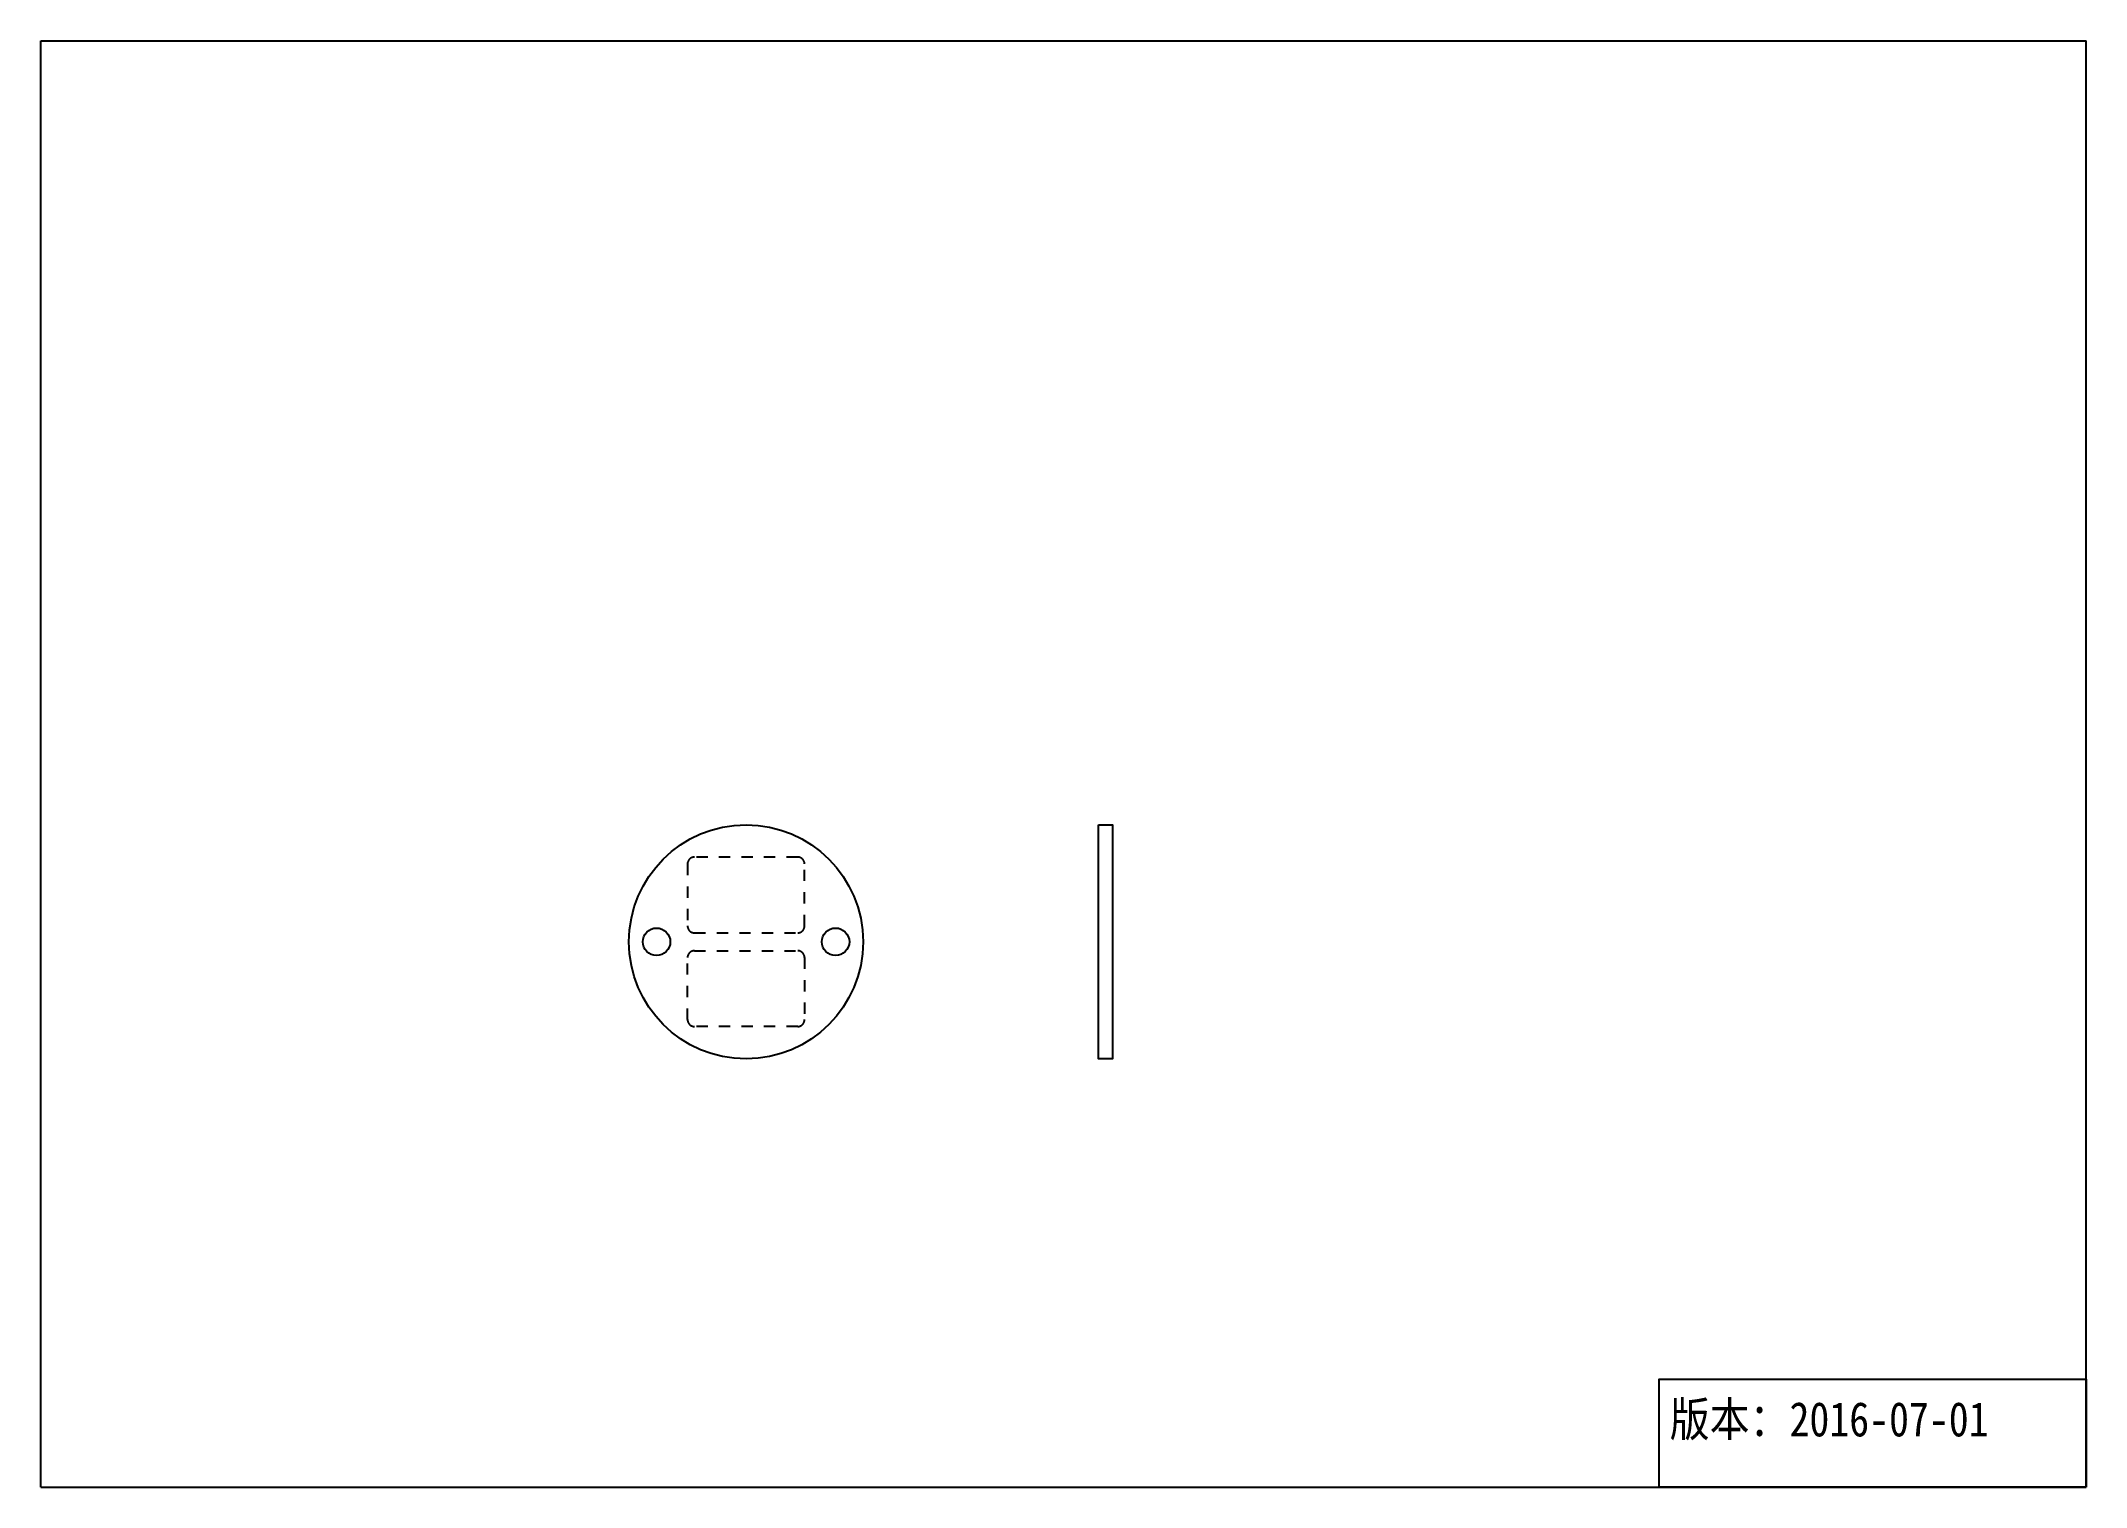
# Model space of a CAD drawing. Header units: millimetres. Extents: x 0 to 148, y 0 to 105.
import ezdxf

# ---------------------------------------------------------------- set-up
doc = ezdxf.new("R2010")
doc.units = ezdxf.units.MM
doc.header["$LTSCALE"] = 8.1675
doc.linetypes.add('HIDDEN', pattern=[0.2, 0.1, -0.1])
doc.layers.get('0').update_dxf_attribs({"linetype": 'CONTINUOUS'})
for name, color, linetype in [('DEFAULT_2', 2, 'HIDDEN'), ('小板PCB_DXF_CONTINUOUS_LINE', 7, 'CONTINUOUS'), ('小板PCB_DXF_FORMAT', 7, 'CONTINUOUS')]:
    doc.layers.add(name, color=color, linetype=linetype)
doc.styles.get("Standard").update_dxf_attribs({"font": 'txt', "width": 0.85})

msp = doc.modelspace()

# ---------------------------------------------------------------- linework, layer by layer
for points in [[(76.8, 48.09), (77.8, 48.09), (77.8, 31.09), (76.8, 31.09)], [(148.5, 0), (117.5, 0), (117.5, 7.83), (148.5, 7.83)]]:
    msp.add_lwpolyline(points, close=True)
at = {"layer": 'DEFAULT_2'}
for points in [[(47.45, 40.24), (54.95, 40.24, 0.414214), (55.45, 40.74), (55.45, 45.24, 0.414214), (54.95, 45.74), (47.45, 45.74, 0.414214), (46.95, 45.24), (46.95, 40.74, 0.414214)], [(47.45, 38.94), (54.95, 38.94, -0.414214), (55.45, 38.44), (55.45, 33.94, -0.414214), (54.95, 33.44), (47.45, 33.44, -0.414214), (46.95, 33.94), (46.95, 38.44, -0.414214)]]:
    msp.add_lwpolyline(points, format="xyb", close=True, dxfattribs=at)
at = {"layer": '小板PCB_DXF_CONTINUOUS_LINE', "color": 7, "linetype": 'Continuous'}
for centre, radius in [((51.2, 39.59), 8.5), ((44.7, 39.59), 1), ((57.7, 39.59), 1)]:
    msp.add_circle(centre, radius, dxfattribs=at)
at = {"layer": '小板PCB_DXF_FORMAT', "color": 7, "linetype": 'Continuous'}
for p, q in [((0, 0), (0, 105)), ((0, 105), (148.5, 105)), ((148.5, 0), (148.5, 105)), ((0, 0), (148.5, 0))]:
    msp.add_line(p, q, dxfattribs=at)

# ---------------------------------------------------------------- texts
at = {"insert": (118.27, 6.18), "char_height": 2.5, "attachment_point": 1}
msp.add_mtext_dynamic_manual_height_columns('{\\fSimSun|b0|i0|c134|p2;版本：}2016-07-01', width=28.2344, gutter_width=1, heights=[0], dxfattribs=at)

doc.saveas('drawing.dxf')
